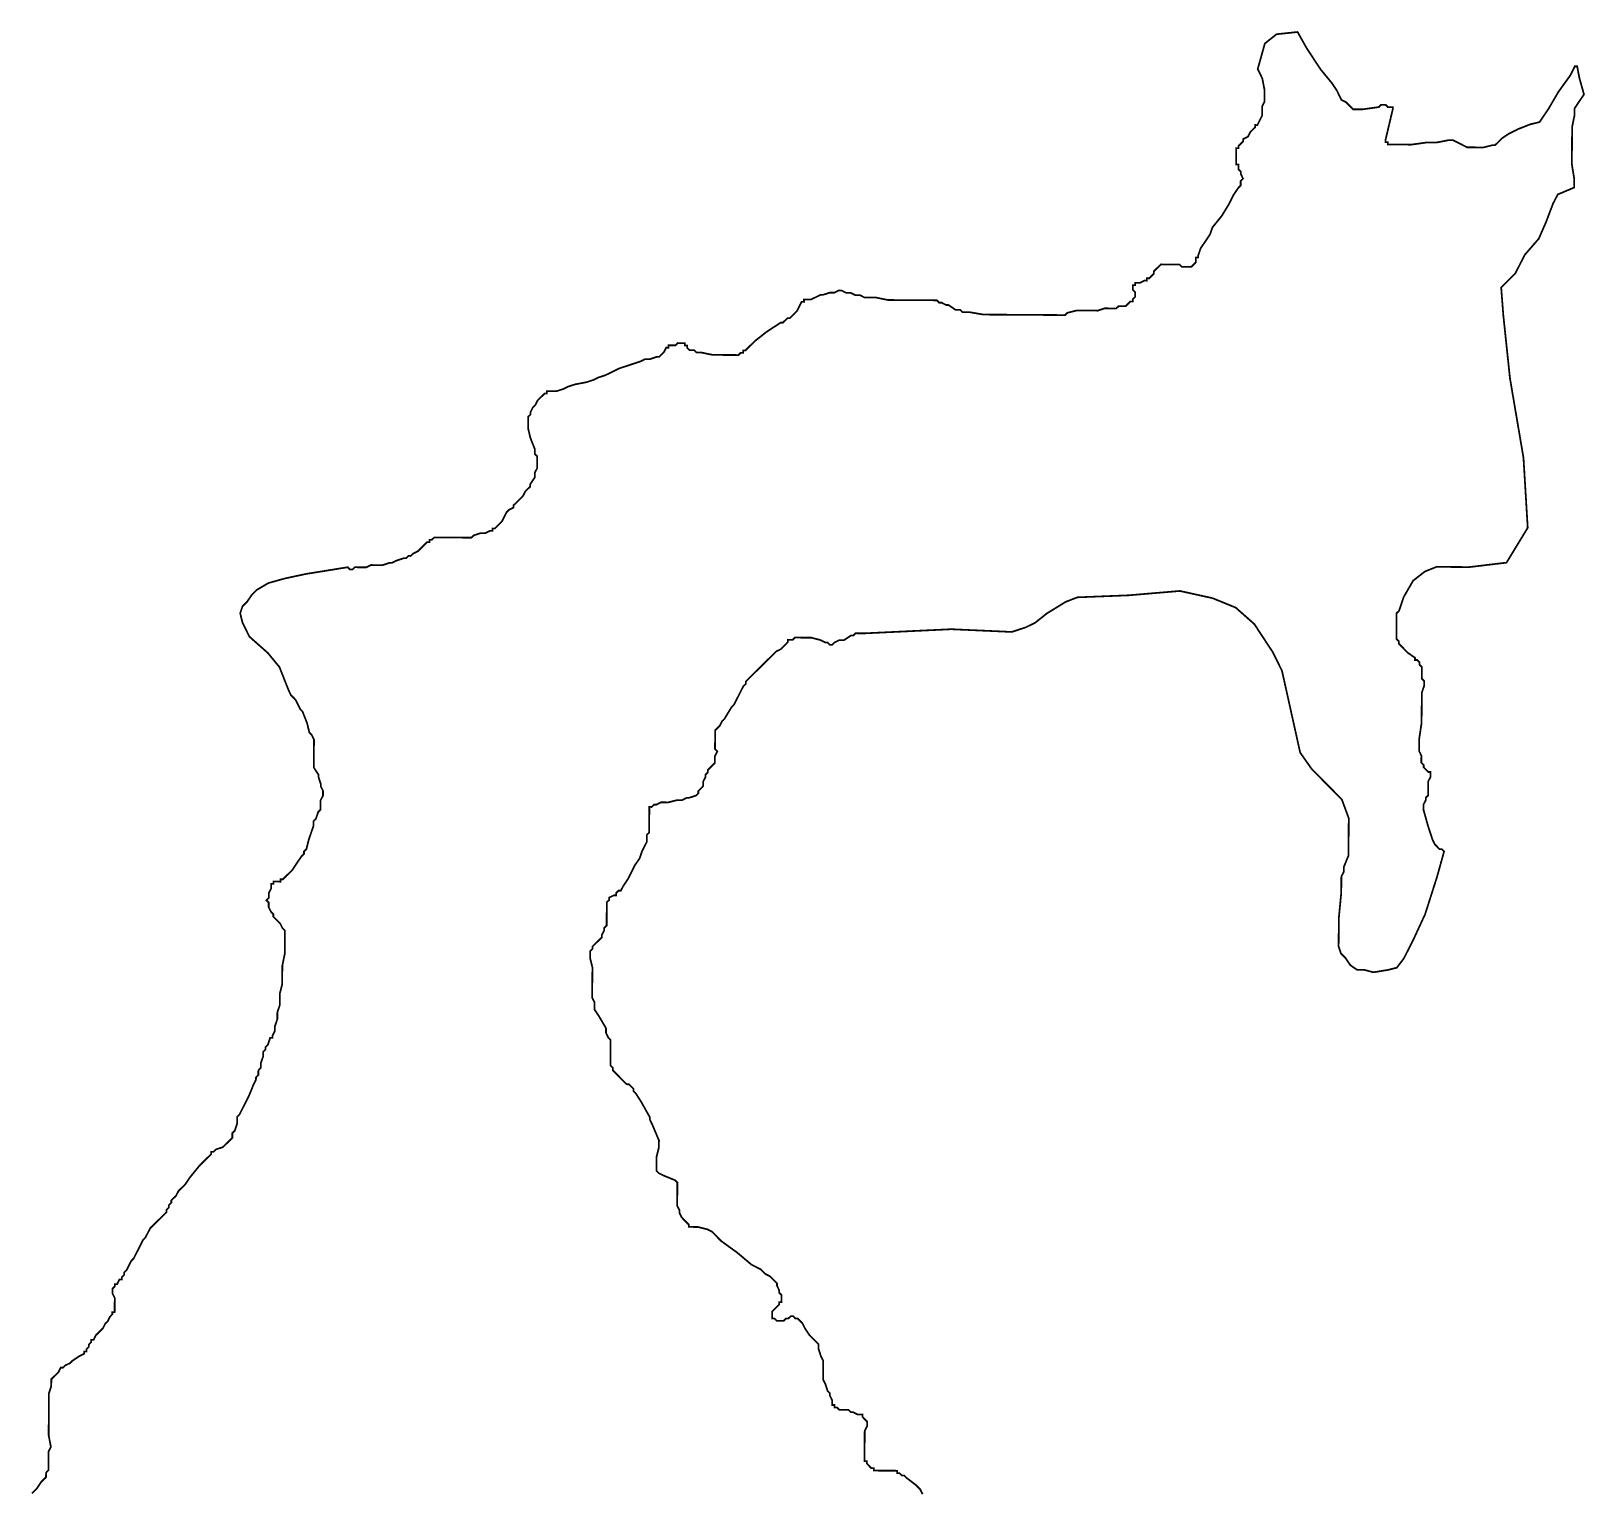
# Model space of a CAD drawing. Header units: metres. Extents: x 290190 to 339802, y 1811045 to 1991312.
# Drawn here: x 321147 to 323829, y 1859620 to 1862140 of the extents above; entities that cross this region are included whole.
import ezdxf

# ---------------------------------------------------------------- set-up
doc = ezdxf.new("R2010")
doc.units = ezdxf.units.M
doc.header["$MEASUREMENT"] = 0
doc.layers.add('HAZARDS LINE', color=1, linetype='Continuous')

msp = doc.modelspace()

# ---------------------------------------------------------------- linework, layer by layer
at = {"layer": 'HAZARDS LINE', "lineweight": 18}
msp.add_lwpolyline([(322686, 1859614.5, 3.02, 3.02, 0), (322682, 1859622.6, 3.02, 3.02, 0), (322674, 1859630.7, 3.02, 3.02, 0), (322658, 1859642.9, 3.02, 3.02, 0), (322654, 1859646.9, 3.02, 3.02, 0), (322650, 1859646.9, 3.02, 3.02, 0), (322646, 1859651, 3.02, 3.02, 0), (322642, 1859651, 3.02, 3.02, 0), (322642, 1859655, 3.02, 3.02, 0), (322638, 1859655.1, 3.02, 3.02, 0), (322629.9, 1859655.1, 3.02, 3.02, 0), (322621.9, 1859655.2, 3.02, 3.02, 0), (322617.8, 1859655.2, 3.02, 3.02, 0), (322613.8, 1859655.2, 3.02, 3.02, 0), (322609.8, 1859655.2, 3.02, 3.02, 0), (322605.8, 1859655.3, 3.02, 3.02, 0), (322601.7, 1859655.3, 3.02, 3.02, 0), (322601.8, 1859659.3, 3.02, 3.02, 0), (322597.7, 1859659.3, 3.02, 3.02, 0), (322593.7, 1859663.4, 3.02, 3.02, 0), (322589.7, 1859667.4, 3.02, 3.02, 0), (322589.8, 1859671.4, 3.02, 3.02, 0), (322585.7, 1859671.5, 3.02, 3.02, 0), (322585.8, 1859675.5, 3.02, 3.02, 0), (322585.8, 1859679.5, 3.02, 3.02, 0), (322585.8, 1859683.5, 3.02, 3.02, 0), (322585.9, 1859695.6, 3.02, 3.02, 0), (322585.9, 1859699.6, 3.02, 3.02, 0), (322586, 1859707.7, 3.02, 3.02, 0), (322586, 1859711.7, 3.02, 3.02, 0), (322586, 1859715.7, 3.02, 3.02, 0), (322586, 1859719.8, 3.02, 3.02, 0), (322586.1, 1859723.8, 3.02, 3.02, 0), (322590.1, 1859731.8, 3.02, 3.02, 0), (322590.2, 1859735.8, 3.02, 3.02, 0), (322590.2, 1859739.9, 3.02, 3.02, 0), (322586.2, 1859743.9, 3.02, 3.02, 0), (322582.2, 1859748, 3.02, 3.02, 0), (322582.2, 1859752, 3.02, 3.02, 0), (322578.2, 1859752, 3.02, 3.02, 0), (322574.2, 1859752, 3.02, 3.02, 0), (322566.1, 1859756.1, 3.02, 3.02, 0), (322562.1, 1859756.1, 3.02, 3.02, 0), (322558.1, 1859760.2, 3.02, 3.02, 0), (322550.1, 1859760.2, 3.02, 3.02, 0), (322546, 1859760.3, 3.02, 3.02, 0), (322542, 1859760.3, 3.02, 3.02, 0), (322538, 1859764.3, 3.02, 3.02, 0), (322534, 1859764.4, 3.02, 3.02, 0), (322534, 1859768.4, 3.02, 3.02, 0), (322530, 1859768.4, 3.02, 3.02, 0), (322530, 1859772.4, 3.02, 3.02, 0), (322530, 1859776.5, 3.02, 3.02, 0), (322526.1, 1859784.5, 3.02, 3.02, 0), (322526.1, 1859788.6, 3.02, 3.02, 0), (322522.1, 1859792.6, 3.02, 3.02, 0), (322518.1, 1859804.7, 3.02, 3.02, 0), (322514.2, 1859812.8, 3.02, 3.02, 0), (322514.2, 1859816.8, 3.02, 3.02, 0), (322514.2, 1859820.8, 3.02, 3.02, 0), (322514.2, 1859824.9, 3.02, 3.02, 0), (322514.3, 1859836.9, 3.02, 3.02, 0), (322514.3, 1859840.9, 3.02, 3.02, 0), (322514.4, 1859845, 3.02, 3.02, 0), (322510.4, 1859853, 3.02, 3.02, 0), (322506.4, 1859865.1, 3.02, 3.02, 0), (322506.5, 1859869.2, 3.02, 3.02, 0), (322506.5, 1859873.2, 3.02, 3.02, 0), (322502.5, 1859877.2, 3.02, 3.02, 0), (322498.5, 1859881.3, 3.02, 3.02, 0), (322490.5, 1859889.4, 3.02, 3.02, 0), (322482.5, 1859901.5, 3.02, 3.02, 0), (322478.5, 1859909.6, 3.02, 3.02, 0), (322474.5, 1859913.6, 3.02, 3.02, 0), (322470.5, 1859917.7, 3.02, 3.02, 0), (322466.5, 1859917.7, 3.02, 3.02, 0), (322462.5, 1859921.8, 3.02, 3.02, 0), (322458.5, 1859921.8, 3.02, 3.02, 0), (322454.4, 1859917.8, 3.02, 3.02, 0), (322450.4, 1859917.8, 3.02, 3.02, 0), (322446.4, 1859913.8, 3.02, 3.02, 0), (322442.3, 1859913.8, 3.02, 3.02, 0), (322438.3, 1859913.9, 3.02, 3.02, 0), (322434.3, 1859913.9, 3.02, 3.02, 0), (322430.3, 1859917.9, 3.02, 3.02, 0), (322426.3, 1859918, 3.02, 3.02, 0), (322426.3, 1859922, 3.02, 3.02, 0), (322426.3, 1859926, 3.02, 3.02, 0), (322426.4, 1859930, 3.02, 3.02, 0), (322430.4, 1859934, 3.02, 3.02, 0), (322438.5, 1859942, 3.02, 3.02, 0), (322438.5, 1859946.1, 3.02, 3.02, 0), (322442.5, 1859946, 3.02, 3.02, 0), (322442.6, 1859950.1, 3.02, 3.02, 0), (322442.6, 1859954.1, 3.02, 3.02, 0), (322442.6, 1859958.1, 3.02, 3.02, 0), (322438.6, 1859962.2, 3.02, 3.02, 0), (322438.6, 1859966.2, 3.02, 3.02, 0), (322434.7, 1859974.3, 3.02, 3.02, 0), (322434.7, 1859978.3, 3.02, 3.02, 0), (322430.7, 1859982.3, 3.02, 3.02, 0), (322426.7, 1859986.4, 3.02, 3.02, 0), (322422.7, 1859990.4, 3.02, 3.02, 0), (322414.7, 1859994.5, 3.02, 3.02, 0), (322406.7, 1860002.6, 3.02, 3.02, 0), (322390.6, 1860010.7, 3.02, 3.02, 0), (322366.6, 1860031, 3.02, 3.02, 0), (322338.6, 1860051.3, 3.02, 3.02, 0), (322322.6, 1860067.5, 3.02, 3.02, 0), (322314.5, 1860071.6, 3.02, 3.02, 0), (322298.5, 1860075.7, 3.02, 3.02, 0), (322294.4, 1860075.7, 3.02, 3.02, 0), (322286.4, 1860075.8, 3.02, 3.02, 0), (322282.4, 1860075.8, 3.02, 3.02, 0), (322282.4, 1860079.8, 3.02, 3.02, 0), (322278.4, 1860083.9, 3.02, 3.02, 0), (322274.4, 1860087.9, 3.02, 3.02, 0), (322270.4, 1860092, 3.02, 3.02, 0), (322266.4, 1860100, 3.02, 3.02, 0), (322266.5, 1860104.1, 3.02, 3.02, 0), (322262.5, 1860112.1, 3.02, 3.02, 0), (322262.6, 1860128.2, 3.02, 3.02, 0), (322262.7, 1860144.3, 3.02, 3.02, 0), (322262.7, 1860152.4, 3.02, 3.02, 0), (322258.7, 1860156.4, 3.02, 3.02, 0), (322238.7, 1860164.6, 3.02, 3.02, 0), (322230.6, 1860168.7, 3.02, 3.02, 0), (322226.6, 1860172.7, 3.02, 3.02, 0), (322226.7, 1860180.8, 3.02, 3.02, 0), (322226.8, 1860196.9, 3.02, 3.02, 0), (322230.9, 1860213, 3.02, 3.02, 0), (322230.9, 1860217, 3.02, 3.02, 0), (322231, 1860225, 3.02, 3.02, 0), (322219.1, 1860253.3, 3.02, 3.02, 0), (322215.1, 1860261.4, 3.02, 3.02, 0), (322215.1, 1860265.4, 3.02, 3.02, 0), (322199.2, 1860293.6, 3.02, 3.02, 0), (322191.2, 1860305.8, 3.02, 3.02, 0), (322187.2, 1860309.8, 3.02, 3.02, 0), (322187.2, 1860313.8, 3.02, 3.02, 0), (322183.3, 1860317.9, 3.02, 3.02, 0), (322179.3, 1860321.9, 3.02, 3.02, 0), (322175.2, 1860322, 3.02, 3.02, 0), (322167.2, 1860330.1, 3.02, 3.02, 0), (322163.2, 1860334.1, 3.02, 3.02, 0), (322159.2, 1860338.2, 3.02, 3.02, 0), (322155.2, 1860342.2, 3.02, 3.02, 0), (322151.2, 1860346.3, 3.02, 3.02, 0), (322151.3, 1860350.3, 3.02, 3.02, 0), (322147.3, 1860354.3, 3.02, 3.02, 0), (322147.3, 1860358.4, 3.02, 3.02, 0), (322147.3, 1860362.4, 3.02, 3.02, 0), (322147.3, 1860366.4, 3.02, 3.02, 0), (322147.4, 1860370.4, 3.02, 3.02, 0), (322147.4, 1860382.5, 3.02, 3.02, 0), (322147.5, 1860386.5, 3.02, 3.02, 0), (322147.5, 1860390.6, 3.02, 3.02, 0), (322147.5, 1860394.6, 3.02, 3.02, 0), (322147.5, 1860398.6, 3.02, 3.02, 0), (322143.5, 1860402.7, 3.02, 3.02, 0), (322139.6, 1860410.7, 3.02, 3.02, 0), (322139.6, 1860418.8, 3.02, 3.02, 0), (322127.7, 1860439, 3.02, 3.02, 0), (322119.7, 1860451.1, 3.02, 3.02, 0), (322119.7, 1860459.1, 3.02, 3.02, 0), (322119.8, 1860463.2, 3.02, 3.02, 0), (322115.8, 1860471.2, 3.02, 3.02, 0), (322115.8, 1860479.3, 3.02, 3.02, 0), (322115.9, 1860483.3, 3.02, 3.02, 0), (322115.9, 1860491.4, 3.02, 3.02, 0), (322115.9, 1860495.4, 3.02, 3.02, 0), (322116, 1860511.5, 3.02, 3.02, 0), (322116.1, 1860519.5, 3.02, 3.02, 0), (322116.1, 1860523.6, 3.02, 3.02, 0), (322112.2, 1860539.7, 3.02, 3.02, 0), (322112.2, 1860543.7, 3.02, 3.02, 0), (322112.2, 1860547.7, 3.02, 3.02, 0), (322112.2, 1860551.8, 3.02, 3.02, 0), (322116.3, 1860555.8, 3.02, 3.02, 0), (322116.3, 1860559.8, 3.02, 3.02, 0), (322120.4, 1860563.8, 3.02, 3.02, 0), (322128.5, 1860571.8, 3.02, 3.02, 0), (322132.5, 1860575.8, 3.02, 3.02, 0), (322132.5, 1860579.8, 3.02, 3.02, 0), (322136.6, 1860587.8, 3.02, 3.02, 0), (322136.6, 1860591.9, 3.02, 3.02, 0), (322140.7, 1860595.9, 3.02, 3.02, 0), (322140.7, 1860599.9, 3.02, 3.02, 0), (322140.8, 1860620, 3.02, 3.02, 0), (322140.9, 1860624, 3.02, 3.02, 0), (322140.9, 1860632.1, 3.02, 3.02, 0), (322140.9, 1860636.1, 3.02, 3.02, 0), (322145, 1860640.1, 3.02, 3.02, 0), (322145, 1860644.1, 3.02, 3.02, 0), (322153.1, 1860648.1, 3.02, 3.02, 0), (322157.1, 1860648.1, 3.02, 3.02, 0), (322157.1, 1860652.1, 3.02, 3.02, 0), (322161.2, 1860656.1, 3.02, 3.02, 0), (322165.2, 1860656.1, 3.02, 3.02, 0), (322169.3, 1860664.1, 3.02, 3.02, 0), (322177.4, 1860676.1, 3.02, 3.02, 0), (322181.5, 1860684.2, 3.02, 3.02, 0), (322185.5, 1860692.2, 3.02, 3.02, 0), (322189.6, 1860700.2, 3.02, 3.02, 0), (322197.7, 1860712.2, 3.02, 3.02, 0), (322201.8, 1860724.3, 3.02, 3.02, 0), (322205.9, 1860732.3, 3.02, 3.02, 0), (322210, 1860740.3, 3.02, 3.02, 0), (322210, 1860744.4, 3.02, 3.02, 0), (322210, 1860752.4, 3.02, 3.02, 0), (322214.1, 1860756.4, 3.02, 3.02, 0), (322214.1, 1860764.5, 3.02, 3.02, 0), (322214.2, 1860772.5, 3.02, 3.02, 0), (322214.3, 1860788.6, 3.02, 3.02, 0), (322214.3, 1860792.6, 3.02, 3.02, 0), (322214.3, 1860796.6, 3.02, 3.02, 0), (322214.4, 1860800.7, 3.02, 3.02, 0), (322218.4, 1860800.6, 3.02, 3.02, 0), (322222.4, 1860804.6, 3.02, 3.02, 0), (322226.5, 1860804.6, 3.02, 3.02, 0), (322234.5, 1860808.6, 3.02, 3.02, 0), (322238.6, 1860808.6, 3.02, 3.02, 0), (322246.6, 1860808.5, 3.02, 3.02, 0), (322262.7, 1860812.5, 3.02, 3.02, 0), (322270.8, 1860812.4, 3.02, 3.02, 0), (322278.8, 1860816.4, 3.02, 3.02, 0), (322282.9, 1860816.4, 3.02, 3.02, 0), (322295, 1860820.3, 3.02, 3.02, 0), (322299, 1860824.3, 3.02, 3.02, 0), (322299, 1860828.3, 3.02, 3.02, 0), (322303.1, 1860832.3, 3.02, 3.02, 0), (322307.1, 1860836.3, 3.02, 3.02, 0), (322307.2, 1860840.4, 3.02, 3.02, 0), (322307.2, 1860844.4, 3.02, 3.02, 0), (322311.3, 1860852.4, 3.02, 3.02, 0), (322311.3, 1860856.4, 3.02, 3.02, 0), (322315.3, 1860860.4, 3.02, 3.02, 0), (322315.4, 1860864.5, 3.02, 3.02, 0), (322323.5, 1860872.5, 3.02, 3.02, 0), (322327.5, 1860876.5, 3.02, 3.02, 0), (322327.5, 1860880.5, 3.02, 3.02, 0), (322327.6, 1860884.5, 3.02, 3.02, 0), (322327.6, 1860888.5, 3.02, 3.02, 0), (322331.7, 1860896.5, 3.02, 3.02, 0), (322327.7, 1860900.6, 3.02, 3.02, 0), (322327.8, 1860916.7, 3.02, 3.02, 0), (322327.8, 1860920.7, 3.02, 3.02, 0), (322327.8, 1860924.7, 3.02, 3.02, 0), (322327.8, 1860928.8, 3.02, 3.02, 0), (322327.8, 1860932.8, 3.02, 3.02, 0), (322331.9, 1860936.8, 3.02, 3.02, 0), (322335.9, 1860940.8, 3.02, 3.02, 0), (322340, 1860948.8, 3.02, 3.02, 0), (322344.1, 1860952.8, 3.02, 3.02, 0), (322356.3, 1860972.9, 3.02, 3.02, 0), (322360.3, 1860976.9, 3.02, 3.02, 0), (322364.4, 1860984.9, 3.02, 3.02, 0), (322368.5, 1860992.9, 3.02, 3.02, 0), (322376.6, 1861009, 3.02, 3.02, 0), (322380.7, 1861013, 3.02, 3.02, 0), (322380.7, 1861017, 3.02, 3.02, 0), (322384.7, 1861021, 3.02, 3.02, 0), (322388.8, 1861025, 3.02, 3.02, 0), (322392.8, 1861029, 3.02, 3.02, 0), (322396.9, 1861033, 3.02, 3.02, 0), (322405, 1861041, 3.02, 3.02, 0), (322417.1, 1861053, 3.02, 3.02, 0), (322421.2, 1861057, 3.02, 3.02, 0), (322433.3, 1861069, 3.02, 3.02, 0), (322441.4, 1861073, 3.02, 3.02, 0), (322449.5, 1861081, 3.02, 3.02, 0), (322453.5, 1861085, 3.02, 3.02, 0), (322453.6, 1861089, 3.02, 3.02, 0), (322457.6, 1861089, 3.02, 3.02, 0), (322461.6, 1861088.9, 3.02, 3.02, 0), (322465.6, 1861092.9, 3.02, 3.02, 0), (322469.7, 1861092.9, 3.02, 3.02, 0), (322473.7, 1861092.9, 3.02, 3.02, 0), (322481.7, 1861092.8, 3.02, 3.02, 0), (322489.8, 1861092.8, 3.02, 3.02, 0), (322493.8, 1861092.8, 3.02, 3.02, 0), (322509.9, 1861088.6, 3.02, 3.02, 0), (322517.9, 1861084.6, 3.02, 3.02, 0), (322521.9, 1861084.6, 3.02, 3.02, 0), (322525.9, 1861080.5, 3.02, 3.02, 0), (322530, 1861080.5, 3.02, 3.02, 0), (322534, 1861084.5, 3.02, 3.02, 0), (322542.1, 1861088.5, 3.02, 3.02, 0), (322546.1, 1861088.4, 3.02, 3.02, 0), (322550.1, 1861088.4, 3.02, 3.02, 0), (322562.2, 1861096.4, 3.02, 3.02, 0), (322566.3, 1861096.4, 3.02, 3.02, 0), (322570.3, 1861100.4, 3.02, 3.02, 0), (322574.3, 1861100.3, 3.02, 3.02, 0), (322582.4, 1861100.3, 3.02, 3.02, 0), (322586.4, 1861100.3, 3.02, 3.02, 0), (322735.4, 1861107.4, 3.02, 3.02, 0), (322839.9, 1861102.7, 3.02, 3.02, 0), (322864.1, 1861110.6, 3.02, 3.02, 0), (322880.3, 1861118.6, 3.02, 3.02, 0), (322900.5, 1861134.6, 3.02, 3.02, 0), (322932.8, 1861154.5, 3.02, 3.02, 0), (322953, 1861162.4, 3.02, 3.02, 0), (323041.5, 1861165.9, 3.02, 3.02, 0), (323130.1, 1861173.4, 3.02, 3.02, 0), (323186.4, 1861161, 3.02, 3.02, 0), (323226.5, 1861144.6, 3.02, 3.02, 0), (323258.5, 1861116.3, 3.02, 3.02, 0), (323290.4, 1861067.8, 3.02, 3.02, 0), (323306.3, 1861035.5, 3.02, 3.02, 0), (323337.7, 1860894.4, 3.02, 3.02, 0), (323357.6, 1860866.1, 3.02, 3.02, 0), (323373.6, 1860849.9, 3.02, 3.02, 0), (323409.6, 1860813.5, 3.02, 3.02, 0), (323421.5, 1860781.2, 3.02, 3.02, 0), (323421.2, 1860732.9, 3.02, 3.02, 0), (323421.1, 1860724.9, 3.02, 3.02, 0), (323421.1, 1860716.8, 3.02, 3.02, 0), (323412.9, 1860696.8, 3.02, 3.02, 0), (323412.9, 1860688.7, 3.02, 3.02, 0), (323408.8, 1860680.7, 3.02, 3.02, 0), (323408.7, 1860672.6, 3.02, 3.02, 0), (323408.6, 1860652.5, 3.02, 3.02, 0), (323404.3, 1860608.3, 3.02, 3.02, 0), (323404.2, 1860584.1, 3.02, 3.02, 0), (323404, 1860560, 3.02, 3.02, 0), (323408, 1860547.9, 3.02, 3.02, 0), (323416, 1860539.8, 3.02, 3.02, 0), (323424, 1860527.7, 3.02, 3.02, 0), (323436, 1860519.5, 3.02, 3.02, 0), (323448.1, 1860519.5, 3.02, 3.02, 0), (323464.1, 1860515.3, 3.02, 3.02, 0), (323488.3, 1860519.2, 3.02, 3.02, 0), (323504.4, 1860523.1, 3.02, 3.02, 0), (323516.6, 1860539.2, 3.02, 3.02, 0), (323532.9, 1860571.3, 3.02, 3.02, 0), (323553.3, 1860615.4, 3.02, 3.02, 0), (323573.8, 1860679.7, 3.02, 3.02, 0), (323586.1, 1860723.9, 3.02, 3.02, 0), (323582.1, 1860727.9, 3.02, 3.02, 0), (323578.1, 1860727.9, 3.02, 3.02, 0), (323574.1, 1860732, 3.02, 3.02, 0), (323570.1, 1860736, 3.02, 3.02, 0), (323566.1, 1860744.1, 3.02, 3.02, 0), (323558.2, 1860768.3, 3.02, 3.02, 0), (323550.3, 1860796.5, 3.02, 3.02, 0), (323550.4, 1860800.6, 3.02, 3.02, 0), (323550.4, 1860804.6, 3.02, 3.02, 0), (323554.5, 1860812.6, 3.02, 3.02, 0), (323554.5, 1860816.6, 3.02, 3.02, 0), (323558.5, 1860820.6, 3.02, 3.02, 0), (323558.6, 1860824.7, 3.02, 3.02, 0), (323558.6, 1860828.7, 3.02, 3.02, 0), (323558.6, 1860832.7, 3.02, 3.02, 0), (323558.7, 1860844.8, 3.02, 3.02, 0), (323562.8, 1860852.8, 3.02, 3.02, 0), (323562.8, 1860856.8, 3.02, 3.02, 0), (323562.8, 1860860.9, 3.02, 3.02, 0), (323558.8, 1860860.9, 3.02, 3.02, 0), (323554.8, 1860864.9, 3.02, 3.02, 0), (323550.8, 1860869, 3.02, 3.02, 0), (323550.8, 1860873, 3.02, 3.02, 0), (323546.8, 1860877.1, 3.02, 3.02, 0), (323546.8, 1860881.1, 3.02, 3.02, 0), (323546.9, 1860889.1, 3.02, 3.02, 0), (323542.9, 1860897.2, 3.02, 3.02, 0), (323543, 1860905.3, 3.02, 3.02, 0), (323543, 1860909.3, 3.02, 3.02, 0), (323543, 1860917.3, 3.02, 3.02, 0), (323547.2, 1860945.5, 3.02, 3.02, 0), (323547.3, 1860957.5, 3.02, 3.02, 0), (323547.3, 1860961.6, 3.02, 3.02, 0), (323547.4, 1860969.6, 3.02, 3.02, 0), (323547.6, 1860997.8, 3.02, 3.02, 0), (323551.7, 1861009.8, 3.02, 3.02, 0), (323551.7, 1861017.9, 3.02, 3.02, 0), (323547.7, 1861021.9, 3.02, 3.02, 0), (323547.7, 1861030, 3.02, 3.02, 0), (323547.8, 1861034, 3.02, 3.02, 0), (323547.8, 1861042.1, 3.02, 3.02, 0), (323543.8, 1861046.1, 3.02, 3.02, 0), (323543.8, 1861050.1, 3.02, 3.02, 0), (323539.8, 1861054.2, 3.02, 3.02, 0), (323535.8, 1861054.2, 3.02, 3.02, 0), (323535.8, 1861058.2, 3.02, 3.02, 0), (323523.8, 1861066.4, 3.02, 3.02, 0), (323519.8, 1861070.4, 3.02, 3.02, 0), (323515.8, 1861074.5, 3.02, 3.02, 0), (323511.8, 1861078.5, 3.02, 3.02, 0), (323507.8, 1861082.6, 3.02, 3.02, 0), (323507.9, 1861086.6, 3.02, 3.02, 0), (323503.9, 1861090.6, 3.02, 3.02, 0), (323503.9, 1861094.7, 3.02, 3.02, 0), (323503.9, 1861098.7, 3.02, 3.02, 0), (323503.9, 1861102.7, 3.02, 3.02, 0), (323504, 1861106.7, 3.02, 3.02, 0), (323504, 1861110.8, 3.02, 3.02, 0), (323504, 1861118.8, 3.02, 3.02, 0), (323504.1, 1861122.8, 3.02, 3.02, 0), (323504.1, 1861126.8, 3.02, 3.02, 0), (323504.1, 1861134.9, 3.02, 3.02, 0), (323508.2, 1861138.9, 3.02, 3.02, 0), (323516.4, 1861163, 3.02, 3.02, 0), (323532.6, 1861191.1, 3.02, 3.02, 0), (323552.9, 1861207, 3.02, 3.02, 0), (323573, 1861215, 3.02, 3.02, 0), (323589.1, 1861214.9, 3.02, 3.02, 0), (323629.4, 1861214.6, 3.02, 3.02, 0), (323693.8, 1861222.3, 3.02, 3.02, 0), (323730.4, 1861282.4, 3.02, 3.02, 0), (323723.1, 1861403.2, 3.02, 3.02, 0), (323699.8, 1861540.2, 3.02, 3.02, 0), (323688.3, 1861648.9, 3.02, 3.02, 0), (323684.6, 1861697.3, 3.02, 3.02, 0), (323708.9, 1861721.3, 3.02, 3.02, 0), (323725.2, 1861753.4, 3.02, 3.02, 0), (323749.5, 1861781.4, 3.02, 3.02, 0), (323761.8, 1861809.5, 3.02, 3.02, 0), (323774, 1861841.6, 3.02, 3.02, 0), (323782.2, 1861857.7, 3.02, 3.02, 0), (323810.4, 1861869.6, 3.02, 3.02, 0), (323810.5, 1861877.6, 3.02, 3.02, 0), (323810.5, 1861885.7, 3.02, 3.02, 0), (323806.6, 1861909.8, 3.02, 3.02, 0), (323806.8, 1861938, 3.02, 3.02, 0), (323807, 1861974.2, 3.02, 3.02, 0), (323811.2, 1861994.3, 3.02, 3.02, 0), (323811.3, 1862006.4, 3.02, 3.02, 0), (323827.5, 1862030.4, 3.02, 3.02, 0), (323819.6, 1862058.7, 3.02, 3.02, 0), (323815.7, 1862078.8, 3.02, 3.02, 0), (323811.7, 1862078.8, 3.02, 3.02, 0), (323803.6, 1862062.8, 3.02, 3.02, 0), (323783.3, 1862034.7, 3.02, 3.02, 0), (323767, 1862006.7, 3.02, 3.02, 0), (323758.9, 1861994.6, 3.02, 3.02, 0), (323750.7, 1861982.6, 3.02, 3.02, 0), (323734.6, 1861978.7, 3.02, 3.02, 0), (323714.5, 1861970.8, 3.02, 3.02, 0), (323698.3, 1861962.8, 3.02, 3.02, 0), (323686.2, 1861954.8, 3.02, 3.02, 0), (323678.1, 1861946.8, 3.02, 3.02, 0), (323674, 1861942.8, 3.02, 3.02, 0), (323670, 1861942.9, 3.02, 3.02, 0), (323653.9, 1861938.9, 3.02, 3.02, 0), (323625.7, 1861939.1, 3.02, 3.02, 0), (323609.7, 1861947.3, 3.02, 3.02, 0), (323601.7, 1861951.3, 3.02, 3.02, 0), (323593.6, 1861951.4, 3.02, 3.02, 0), (323573.5, 1861947.5, 3.02, 3.02, 0), (323557.4, 1861947.6, 3.02, 3.02, 0), (323529.2, 1861943.7, 3.02, 3.02, 0), (323517.1, 1861943.8, 3.02, 3.02, 0), (323505, 1861943.9, 3.02, 3.02, 0), (323501, 1861943.9, 3.02, 3.02, 0), (323497, 1861943.9, 3.02, 3.02, 0), (323488.9, 1861944, 3.02, 3.02, 0), (323489, 1861948, 3.02, 3.02, 0), (323484.9, 1861948, 3.02, 3.02, 0), (323485, 1861952, 3.02, 3.02, 0), (323497.4, 1862004.3, 3.02, 3.02, 0), (323497.4, 1862008.3, 3.02, 3.02, 0), (323489.3, 1862008.4, 3.02, 3.02, 0), (323485.3, 1862012.4, 3.02, 3.02, 0), (323481.3, 1862012.4, 3.02, 3.02, 0), (323477.3, 1862012.5, 3.02, 3.02, 0), (323473.2, 1862008.5, 3.02, 3.02, 0), (323445.1, 1862004.6, 3.02, 3.02, 0), (323433, 1862004.7, 3.02, 3.02, 0), (323429, 1862004.7, 3.02, 3.02, 0), (323417, 1862016.9, 3.02, 3.02, 0), (323408.9, 1862020.9, 3.02, 3.02, 0), (323401, 1862037.1, 3.02, 3.02, 0), (323393, 1862049.2, 3.02, 3.02, 0), (323373, 1862073.5, 3.02, 3.02, 0), (323349.1, 1862109.8, 3.02, 3.02, 0), (323333.2, 1862138.1, 3.02, 3.02, 0), (323297, 1862134.3, 3.02, 3.02, 0), (323276.7, 1862118.3, 3.02, 3.02, 0), (323264.4, 1862074.1, 3.02, 3.02, 0), (323272.3, 1862058, 3.02, 3.02, 0), (323276.2, 1862037.8, 3.02, 3.02, 0), (323276.1, 1862017.7, 3.02, 3.02, 0), (323272, 1862009.7, 3.02, 3.02, 0), (323271.9, 1861993.6, 3.02, 3.02, 0), (323267.9, 1861985.6, 3.02, 3.02, 0), (323263.8, 1861977.5, 3.02, 3.02, 0), (323259.8, 1861977.6, 3.02, 3.02, 0), (323259.8, 1861973.5, 3.02, 3.02, 0), (323251.7, 1861965.5, 3.02, 3.02, 0), (323247.6, 1861957.5, 3.02, 3.02, 0), (323239.5, 1861953.5, 3.02, 3.02, 0), (323239.5, 1861949.5, 3.02, 3.02, 0), (323231.4, 1861941.5, 3.02, 3.02, 0), (323231.4, 1861937.5, 3.02, 3.02, 0), (323227.3, 1861937.5, 3.02, 3.02, 0), (323227.3, 1861929.5, 3.02, 3.02, 0), (323227.3, 1861925.4, 3.02, 3.02, 0), (323227.2, 1861913.4, 3.02, 3.02, 0), (323227.2, 1861909.3, 3.02, 3.02, 0), (323231.2, 1861909.3, 3.02, 3.02, 0), (323231.1, 1861901.3, 3.02, 3.02, 0), (323235.1, 1861897.2, 3.02, 3.02, 0), (323235.1, 1861893.2, 3.02, 3.02, 0), (323239.1, 1861885.1, 3.02, 3.02, 0), (323235, 1861881.1, 3.02, 3.02, 0), (323235, 1861877.1, 3.02, 3.02, 0), (323235, 1861873.1, 3.02, 3.02, 0), (323230.9, 1861869.1, 3.02, 3.02, 0), (323222.8, 1861857, 3.02, 3.02, 0), (323214.7, 1861841, 3.02, 3.02, 0), (323202.5, 1861820.9, 3.02, 3.02, 0), (323186.3, 1861800.9, 3.02, 3.02, 0), (323182.2, 1861788.9, 3.02, 3.02, 0), (323174, 1861776.8, 3.02, 3.02, 0), (323165.9, 1861764.8, 3.02, 3.02, 0), (323161.8, 1861752.8, 3.02, 3.02, 0), (323161.8, 1861748.8, 3.02, 3.02, 0), (323157.8, 1861748.8, 3.02, 3.02, 0), (323157.7, 1861740.7, 3.02, 3.02, 0), (323153.7, 1861736.7, 3.02, 3.02, 0), (323149.6, 1861732.7, 3.02, 3.02, 0), (323145.6, 1861732.8, 3.02, 3.02, 0), (323141.6, 1861732.8, 3.02, 3.02, 0), (323137.6, 1861732.8, 3.02, 3.02, 0), (323133.5, 1861732.8, 3.02, 3.02, 0), (323129.5, 1861736.9, 3.02, 3.02, 0), (323125.5, 1861736.9, 3.02, 3.02, 0), (323121.5, 1861736.9, 3.02, 3.02, 0), (323117.5, 1861736.9, 3.02, 3.02, 0), (323113.4, 1861737, 3.02, 3.02, 0), (323109.4, 1861737, 3.02, 3.02, 0), (323105.4, 1861737, 3.02, 3.02, 0), (323101.4, 1861737, 3.02, 3.02, 0), (323097.3, 1861737.1, 3.02, 3.02, 0), (323093.3, 1861733.1, 3.02, 3.02, 0), (323085.2, 1861725.1, 3.02, 3.02, 0), (323085.2, 1861721, 3.02, 3.02, 0), (323077.1, 1861713, 3.02, 3.02, 0), (323073.1, 1861713.1, 3.02, 3.02, 0), (323073, 1861709, 3.02, 3.02, 0), (323069, 1861709.1, 3.02, 3.02, 0), (323060.9, 1861705.1, 3.02, 3.02, 0), (323056.9, 1861705.1, 3.02, 3.02, 0), (323052.9, 1861705.1, 3.02, 3.02, 0), (323052.9, 1861701.1, 3.02, 3.02, 0), (323048.8, 1861701.1, 3.02, 3.02, 0), (323048.8, 1861697.1, 3.02, 3.02, 0), (323048.8, 1861693.1, 3.02, 3.02, 0), (323052.8, 1861689, 3.02, 3.02, 0), (323052.8, 1861685, 3.02, 3.02, 0), (323052.7, 1861681, 3.02, 3.02, 0), (323048.7, 1861677, 3.02, 3.02, 0), (323048.7, 1861673, 3.02, 3.02, 0), (323044.6, 1861673, 3.02, 3.02, 0), (323040.6, 1861669, 3.02, 3.02, 0), (323036.5, 1861665, 3.02, 3.02, 0), (323032.5, 1861665, 3.02, 3.02, 0), (323024.5, 1861665.1, 3.02, 3.02, 0), (323020.4, 1861661.1, 3.02, 3.02, 0), (323008.3, 1861661.1, 3.02, 3.02, 0), (323000.3, 1861661.2, 3.02, 3.02, 0), (322988.2, 1861657.2, 3.02, 3.02, 0), (322984.2, 1861657.3, 3.02, 3.02, 0), (322968.1, 1861657.4, 3.02, 3.02, 0), (322960, 1861657.4, 3.02, 3.02, 0), (322956, 1861657.4, 3.02, 3.02, 0), (322952, 1861657.5, 3.02, 3.02, 0), (322935.9, 1861653.5, 3.02, 3.02, 0), (322931.8, 1861649.5, 3.02, 3.02, 0), (322927.8, 1861649.6, 3.02, 3.02, 0), (322919.7, 1861649.6, 3.02, 3.02, 0), (322911.7, 1861649.7, 3.02, 3.02, 0), (322883.5, 1861649.8, 3.02, 3.02, 0), (322847.3, 1861650.1, 3.02, 3.02, 0), (322839.3, 1861650.1, 3.02, 3.02, 0), (322831.2, 1861650.2, 3.02, 3.02, 0), (322819.1, 1861650.2, 3.02, 3.02, 0), (322807.1, 1861650.3, 3.02, 3.02, 0), (322791, 1861650.4, 3.02, 3.02, 0), (322766.9, 1861654.6, 3.02, 3.02, 0), (322754.8, 1861654.6, 3.02, 3.02, 0), (322750.8, 1861658.7, 3.02, 3.02, 0), (322746.8, 1861658.7, 3.02, 3.02, 0), (322742.7, 1861658.7, 3.02, 3.02, 0), (322730.7, 1861666.9, 3.02, 3.02, 0), (322726.7, 1861666.9, 3.02, 3.02, 0), (322718.7, 1861671, 3.02, 3.02, 0), (322714.6, 1861671, 3.02, 3.02, 0), (322710.6, 1861675, 3.02, 3.02, 0), (322702.6, 1861675.1, 3.02, 3.02, 0), (322698.6, 1861675.1, 3.02, 3.02, 0), (322690.5, 1861675.2, 3.02, 3.02, 0), (322682.5, 1861675.2, 3.02, 3.02, 0), (322666.4, 1861675.3, 3.02, 3.02, 0), (322662.4, 1861675.3, 3.02, 3.02, 0), (322638.2, 1861675.5, 3.02, 3.02, 0), (322626.1, 1861675.6, 3.02, 3.02, 0), (322606.1, 1861679.7, 3.02, 3.02, 0), (322602, 1861679.7, 3.02, 3.02, 0), (322594, 1861679.8, 3.02, 3.02, 0), (322585.9, 1861679.8, 3.02, 3.02, 0), (322577.9, 1861683.9, 3.02, 3.02, 0), (322569.9, 1861683.9, 3.02, 3.02, 0), (322561.8, 1861688, 3.02, 3.02, 0), (322553.8, 1861688.1, 3.02, 3.02, 0), (322545.8, 1861692.1, 3.02, 3.02, 0), (322541.7, 1861692.2, 3.02, 3.02, 0), (322533.7, 1861688.2, 3.02, 3.02, 0), (322529.6, 1861688.2, 3.02, 3.02, 0), (322525.6, 1861688.2, 3.02, 3.02, 0), (322513.5, 1861684.3, 3.02, 3.02, 0), (322509.5, 1861684.3, 3.02, 3.02, 0), (322493.4, 1861676.4, 3.02, 3.02, 0), (322489.3, 1861676.4, 3.02, 3.02, 0), (322485.3, 1861676.4, 3.02, 3.02, 0), (322481.3, 1861676.4, 3.02, 3.02, 0), (322481.3, 1861672.4, 3.02, 3.02, 0), (322477.2, 1861672.4, 3.02, 3.02, 0), (322473.2, 1861664.4, 3.02, 3.02, 0), (322469.1, 1861656.4, 3.02, 3.02, 0), (322465, 1861652.4, 3.02, 3.02, 0), (322461, 1861648.4, 3.02, 3.02, 0), (322456.9, 1861644.4, 3.02, 3.02, 0), (322452.9, 1861644.4, 3.02, 3.02, 0), (322444.8, 1861636.4, 3.02, 3.02, 0), (322440.8, 1861636.4, 3.02, 3.02, 0), (322416.6, 1861620.5, 3.02, 3.02, 0), (322396.3, 1861604.5, 3.02, 3.02, 0), (322392.3, 1861600.5, 3.02, 3.02, 0), (322380.1, 1861588.5, 3.02, 3.02, 0), (322376.1, 1861588.5, 3.02, 3.02, 0), (322376.1, 1861584.5, 3.02, 3.02, 0), (322372.1, 1861584.5, 3.02, 3.02, 0), (322368, 1861580.5, 3.02, 3.02, 0), (322364, 1861580.6, 3.02, 3.02, 0), (322360, 1861580.6, 3.02, 3.02, 0), (322351.9, 1861580.6, 3.02, 3.02, 0), (322343.9, 1861580.7, 3.02, 3.02, 0), (322331.8, 1861580.8, 3.02, 3.02, 0), (322323.8, 1861580.8, 3.02, 3.02, 0), (322303.7, 1861585, 3.02, 3.02, 0), (322295.6, 1861585, 3.02, 3.02, 0), (322291.6, 1861589.1, 3.02, 3.02, 0), (322287.6, 1861589.1, 3.02, 3.02, 0), (322283.6, 1861589.1, 3.02, 3.02, 0), (322279.6, 1861593.1, 3.02, 3.02, 0), (322279.6, 1861597.2, 3.02, 3.02, 0), (322275.6, 1861597.2, 3.02, 3.02, 0), (322275.6, 1861601.2, 3.02, 3.02, 0), (322271.6, 1861601.2, 3.02, 3.02, 0), (322263.5, 1861601.3, 3.02, 3.02, 0), (322259.5, 1861597.3, 3.02, 3.02, 0), (322255.5, 1861597.3, 3.02, 3.02, 0), (322251.4, 1861597.3, 3.02, 3.02, 0), (322247.4, 1861597.4, 3.02, 3.02, 0), (322247.4, 1861593.3, 3.02, 3.02, 0), (322243.4, 1861593.4, 3.02, 3.02, 0), (322239.3, 1861585.3, 3.02, 3.02, 0), (322235.2, 1861581.3, 3.02, 3.02, 0), (322231.2, 1861577.3, 3.02, 3.02, 0), (322227.2, 1861577.4, 3.02, 3.02, 0), (322215.1, 1861573.4, 3.02, 3.02, 0), (322207, 1861573.5, 3.02, 3.02, 0), (322198.9, 1861569.5, 3.02, 3.02, 0), (322186.8, 1861565.5, 3.02, 3.02, 0), (322162.7, 1861557.6, 3.02, 3.02, 0), (322138.4, 1861545.7, 3.02, 3.02, 0), (322126.3, 1861541.8, 3.02, 3.02, 0), (322118.3, 1861537.8, 3.02, 3.02, 0), (322106.2, 1861533.8, 3.02, 3.02, 0), (322086, 1861529.9, 3.02, 3.02, 0), (322073.9, 1861526, 3.02, 3.02, 0), (322065.9, 1861522, 3.02, 3.02, 0), (322053.8, 1861518.1, 3.02, 3.02, 0), (322045.7, 1861518.1, 3.02, 3.02, 0), (322041.7, 1861518.1, 3.02, 3.02, 0), (322037.7, 1861518.2, 3.02, 3.02, 0), (322037.6, 1861514.1, 3.02, 3.02, 0), (322033.6, 1861514.2, 3.02, 3.02, 0), (322029.6, 1861510.2, 3.02, 3.02, 0), (322025.5, 1861506.2, 3.02, 3.02, 0), (322021.5, 1861502.2, 3.02, 3.02, 0), (322017.4, 1861494.1, 3.02, 3.02, 0), (322013.3, 1861490.1, 3.02, 3.02, 0), (322009.3, 1861482.1, 3.02, 3.02, 0), (322009.3, 1861478.1, 3.02, 3.02, 0), (322005.2, 1861474.1, 3.02, 3.02, 0), (322005.2, 1861470.1, 3.02, 3.02, 0), (322005.2, 1861466, 3.02, 3.02, 0), (322005.1, 1861462, 3.02, 3.02, 0), (322005.1, 1861458, 3.02, 3.02, 0), (322005.1, 1861454, 3.02, 3.02, 0), (322009, 1861437.8, 3.02, 3.02, 0), (322016.9, 1861417.7, 3.02, 3.02, 0), (322016.9, 1861413.6, 3.02, 3.02, 0), (322016.9, 1861409.6, 3.02, 3.02, 0), (322020.9, 1861405.6, 3.02, 3.02, 0), (322020.9, 1861401.5, 3.02, 3.02, 0), (322020.8, 1861397.5, 3.02, 3.02, 0), (322020.8, 1861385.4, 3.02, 3.02, 0), (322016.7, 1861377.4, 3.02, 3.02, 0), (322016.7, 1861373.4, 3.02, 3.02, 0), (322016.6, 1861369.4, 3.02, 3.02, 0), (322008.5, 1861357.3, 3.02, 3.02, 0), (322008.5, 1861353.3, 3.02, 3.02, 0), (322004.4, 1861349.3, 3.02, 3.02, 0), (322000.4, 1861345.3, 3.02, 3.02, 0), (321996.3, 1861337.3, 3.02, 3.02, 0), (321984.2, 1861325.3, 3.02, 3.02, 0), (321980.1, 1861321.3, 3.02, 3.02, 0), (321980.1, 1861317.3, 3.02, 3.02, 0), (321972, 1861313.3, 3.02, 3.02, 0), (321968, 1861309.3, 3.02, 3.02, 0), (321963.9, 1861301.3, 3.02, 3.02, 0), (321959.8, 1861293.2, 3.02, 3.02, 0), (321955.8, 1861289.2, 3.02, 3.02, 0), (321951.7, 1861285.2, 3.02, 3.02, 0), (321947.7, 1861281.2, 3.02, 3.02, 0), (321943.7, 1861281.3, 3.02, 3.02, 0), (321943.6, 1861277.2, 3.02, 3.02, 0), (321939.6, 1861277.3, 3.02, 3.02, 0), (321931.5, 1861273.3, 3.02, 3.02, 0), (321923.5, 1861273.3, 3.02, 3.02, 0), (321911.4, 1861269.4, 3.02, 3.02, 0), (321907.3, 1861265.4, 3.02, 3.02, 0), (321903.3, 1861265.4, 3.02, 3.02, 0), (321899.3, 1861265.4, 3.02, 3.02, 0), (321875.2, 1861265.6, 3.02, 3.02, 0), (321871.1, 1861265.6, 3.02, 3.02, 0), (321863.1, 1861265.7, 3.02, 3.02, 0), (321851, 1861265.7, 3.02, 3.02, 0), (321847, 1861265.8, 3.02, 3.02, 0), (321843, 1861265.8, 3.02, 3.02, 0), (321838.9, 1861261.8, 3.02, 3.02, 0), (321834.9, 1861261.8, 3.02, 3.02, 0), (321834.9, 1861257.8, 3.02, 3.02, 0), (321830.8, 1861257.8, 3.02, 3.02, 0), (321826.8, 1861253.8, 3.02, 3.02, 0), (321818.7, 1861245.8, 3.02, 3.02, 0), (321814.7, 1861241.8, 3.02, 3.02, 0), (321806.6, 1861237.8, 3.02, 3.02, 0), (321802.5, 1861233.8, 3.02, 3.02, 0), (321798.5, 1861233.9, 3.02, 3.02, 0), (321794.5, 1861229.9, 3.02, 3.02, 0), (321790.4, 1861229.9, 3.02, 3.02, 0), (321778.3, 1861225.9, 3.02, 3.02, 0), (321770.3, 1861222, 3.02, 3.02, 0), (321766.2, 1861222, 3.02, 3.02, 0), (321754.1, 1861218, 3.02, 3.02, 0), (321750.1, 1861218.1, 3.02, 3.02, 0), (321746.1, 1861218.1, 3.02, 3.02, 0), (321738, 1861218.1, 3.02, 3.02, 0), (321734, 1861218.2, 3.02, 3.02, 0), (321726, 1861214.2, 3.02, 3.02, 0), (321717.9, 1861214.2, 3.02, 3.02, 0), (321705.8, 1861214.3, 3.02, 3.02, 0), (321701.8, 1861210.3, 3.02, 3.02, 0), (321697.8, 1861210.3, 3.02, 3.02, 0), (321693.8, 1861214.4, 3.02, 3.02, 0), (321621.3, 1861202.7, 3.02, 3.02, 0), (321585, 1861194.9, 3.02, 3.02, 0), (321556.8, 1861187, 3.02, 3.02, 0), (321536.6, 1861175.1, 3.02, 3.02, 0), (321528.5, 1861167.1, 3.02, 3.02, 0), (321520.4, 1861155.1, 3.02, 3.02, 0), (321512.3, 1861147.1, 3.02, 3.02, 0), (321508.2, 1861135, 3.02, 3.02, 0), (321512.1, 1861118.9, 3.02, 3.02, 0), (321524, 1861094.7, 3.02, 3.02, 0), (321556, 1861066.3, 3.02, 3.02, 0), (321576, 1861042, 3.02, 3.02, 0), (321591.9, 1861001.7, 3.02, 3.02, 0), (321595.8, 1860993.6, 3.02, 3.02, 0), (321599.8, 1860989.6, 3.02, 3.02, 0), (321603.8, 1860985.5, 3.02, 3.02, 0), (321607.8, 1860977.4, 3.02, 3.02, 0), (321611.8, 1860969.4, 3.02, 3.02, 0), (321615.8, 1860965.3, 3.02, 3.02, 0), (321623.7, 1860945.1, 3.02, 3.02, 0), (321627.6, 1860929, 3.02, 3.02, 0), (321631.6, 1860925, 3.02, 3.02, 0), (321635.6, 1860916.9, 3.02, 3.02, 0), (321635.6, 1860912.9, 3.02, 3.02, 0), (321635.5, 1860904.8, 3.02, 3.02, 0), (321635.5, 1860896.8, 3.02, 3.02, 0), (321635.5, 1860892.8, 3.02, 3.02, 0), (321635.4, 1860884.7, 3.02, 3.02, 0), (321635.4, 1860876.7, 3.02, 3.02, 0), (321635.3, 1860872.6, 3.02, 3.02, 0), (321635.3, 1860868.6, 3.02, 3.02, 0), (321643.3, 1860856.5, 3.02, 3.02, 0), (321643.3, 1860852.5, 3.02, 3.02, 0), (321647.2, 1860840.4, 3.02, 3.02, 0), (321647.2, 1860836.3, 3.02, 3.02, 0), (321651.2, 1860828.3, 3.02, 3.02, 0), (321651.1, 1860824.2, 3.02, 3.02, 0), (321651.1, 1860820.2, 3.02, 3.02, 0), (321647, 1860812.2, 3.02, 3.02, 0), (321647, 1860804.1, 3.02, 3.02, 0), (321647, 1860800.1, 3.02, 3.02, 0), (321646.9, 1860796.1, 3.02, 3.02, 0), (321642.9, 1860792.1, 3.02, 3.02, 0), (321638.8, 1860780, 3.02, 3.02, 0), (321634.7, 1860776, 3.02, 3.02, 0), (321634.7, 1860768, 3.02, 3.02, 0), (321626.5, 1860743.9, 3.02, 3.02, 0), (321622.4, 1860727.8, 3.02, 3.02, 0), (321618.3, 1860723.8, 3.02, 3.02, 0), (321618.3, 1860719.8, 3.02, 3.02, 0), (321614.3, 1860715.8, 3.02, 3.02, 0), (321606.1, 1860703.8, 3.02, 3.02, 0), (321598, 1860691.7, 3.02, 3.02, 0), (321589.9, 1860683.7, 3.02, 3.02, 0), (321585.9, 1860679.7, 3.02, 3.02, 0), (321581.8, 1860675.7, 3.02, 3.02, 0), (321577.8, 1860675.8, 3.02, 3.02, 0), (321577.8, 1860671.7, 3.02, 3.02, 0), (321573.7, 1860671.8, 3.02, 3.02, 0), (321569.7, 1860671.8, 3.02, 3.02, 0), (321565.7, 1860671.8, 3.02, 3.02, 0), (321565.7, 1860667.8, 3.02, 3.02, 0), (321561.7, 1860667.8, 3.02, 3.02, 0), (321561.6, 1860663.8, 3.02, 3.02, 0), (321561.6, 1860659.8, 3.02, 3.02, 0), (321557.5, 1860651.7, 3.02, 3.02, 0), (321557.5, 1860647.7, 3.02, 3.02, 0), (321557.5, 1860643.7, 3.02, 3.02, 0), (321553.4, 1860639.7, 3.02, 3.02, 0), (321557.4, 1860635.6, 3.02, 3.02, 0), (321557.4, 1860631.6, 3.02, 3.02, 0), (321557.4, 1860627.6, 3.02, 3.02, 0), (321561.4, 1860619.5, 3.02, 3.02, 0), (321565.4, 1860615.5, 3.02, 3.02, 0), (321565.3, 1860611.4, 3.02, 3.02, 0), (321569.3, 1860607.4, 3.02, 3.02, 0), (321577.3, 1860599.3, 3.02, 3.02, 0), (321581.3, 1860591.2, 3.02, 3.02, 0), (321585.3, 1860587.2, 3.02, 3.02, 0), (321585.3, 1860583.2, 3.02, 3.02, 0), (321585.3, 1860579.1, 3.02, 3.02, 0), (321585.2, 1860571.1, 3.02, 3.02, 0), (321585.2, 1860567.1, 3.02, 3.02, 0), (321585.1, 1860559, 3.02, 3.02, 0), (321585.1, 1860551, 3.02, 3.02, 0), (321585.1, 1860546.9, 3.02, 3.02, 0), (321580.9, 1860526.8, 3.02, 3.02, 0), (321580.9, 1860522.8, 3.02, 3.02, 0), (321580.8, 1860506.7, 3.02, 3.02, 0), (321580.8, 1860502.7, 3.02, 3.02, 0), (321580.7, 1860494.6, 3.02, 3.02, 0), (321576.6, 1860478.6, 3.02, 3.02, 0), (321576.5, 1860466.5, 3.02, 3.02, 0), (321576.5, 1860458.4, 3.02, 3.02, 0), (321572.4, 1860446.4, 3.02, 3.02, 0), (321572.3, 1860442.4, 3.02, 3.02, 0), (321572.3, 1860434.3, 3.02, 3.02, 0), (321568.2, 1860422.3, 3.02, 3.02, 0), (321568.1, 1860414.2, 3.02, 3.02, 0), (321564.1, 1860406.2, 3.02, 3.02, 0), (321564.1, 1860402.2, 3.02, 3.02, 0), (321560, 1860402.2, 3.02, 3.02, 0), (321555.9, 1860390.1, 3.02, 3.02, 0), (321551.9, 1860386.1, 3.02, 3.02, 0), (321551.9, 1860382.1, 3.02, 3.02, 0), (321547.8, 1860378.1, 3.02, 3.02, 0), (321547.8, 1860374.1, 3.02, 3.02, 0), (321547.8, 1860370.1, 3.02, 3.02, 0), (321543.7, 1860358, 3.02, 3.02, 0), (321543.6, 1860350, 3.02, 3.02, 0), (321539.6, 1860346, 3.02, 3.02, 0), (321539.5, 1860337.9, 3.02, 3.02, 0), (321535.5, 1860333.9, 3.02, 3.02, 0), (321535.4, 1860329.9, 3.02, 3.02, 0), (321531.4, 1860321.9, 3.02, 3.02, 0), (321523.2, 1860301.8, 3.02, 3.02, 0), (321519.1, 1860293.8, 3.02, 3.02, 0), (321506.9, 1860269.7, 3.02, 3.02, 0), (321502.9, 1860265.7, 3.02, 3.02, 0), (321502.8, 1860257.7, 3.02, 3.02, 0), (321502.8, 1860253.6, 3.02, 3.02, 0), (321498.7, 1860241.6, 3.02, 3.02, 0), (321494.6, 1860237.6, 3.02, 3.02, 0), (321494.6, 1860229.5, 3.02, 3.02, 0), (321490.5, 1860225.5, 3.02, 3.02, 0), (321486.5, 1860221.5, 3.02, 3.02, 0), (321482.4, 1860217.5, 3.02, 3.02, 0), (321478.4, 1860213.5, 3.02, 3.02, 0), (321466.3, 1860209.6, 3.02, 3.02, 0), (321462.2, 1860205.6, 3.02, 3.02, 0), (321458.2, 1860205.6, 3.02, 3.02, 0), (321458.2, 1860201.6, 3.02, 3.02, 0), (321454.2, 1860197.6, 3.02, 3.02, 0), (321450.1, 1860193.6, 3.02, 3.02, 0), (321438, 1860181.6, 3.02, 3.02, 0), (321421.7, 1860161.6, 3.02, 3.02, 0), (321413.6, 1860149.5, 3.02, 3.02, 0), (321401.5, 1860137.5, 3.02, 3.02, 0), (321397.4, 1860129.5, 3.02, 3.02, 0), (321393.3, 1860125.5, 3.02, 3.02, 0), (321389.3, 1860121.5, 3.02, 3.02, 0), (321389.3, 1860117.5, 3.02, 3.02, 0), (321385.2, 1860113.5, 3.02, 3.02, 0), (321385.2, 1860109.5, 3.02, 3.02, 0), (321381.2, 1860105.5, 3.02, 3.02, 0), (321381.1, 1860101.4, 3.02, 3.02, 0), (321377.1, 1860097.4, 3.02, 3.02, 0), (321369, 1860089.4, 3.02, 3.02, 0), (321364.9, 1860085.4, 3.02, 3.02, 0), (321356.8, 1860077.4, 3.02, 3.02, 0), (321352.8, 1860073.4, 3.02, 3.02, 0), (321348.7, 1860065.4, 3.02, 3.02, 0), (321344.6, 1860057.4, 3.02, 3.02, 0), (321340.6, 1860053.4, 3.02, 3.02, 0), (321336.5, 1860045.4, 3.02, 3.02, 0), (321324.3, 1860021.3, 3.02, 3.02, 0), (321320.3, 1860017.3, 3.02, 3.02, 0), (321312.1, 1860001.2, 3.02, 3.02, 0), (321308.1, 1859997.2, 3.02, 3.02, 0), (321308, 1859993.2, 3.02, 3.02, 0), (321304, 1859989.2, 3.02, 3.02, 0), (321304, 1859985.2, 3.02, 3.02, 0), (321299.9, 1859985.2, 3.02, 3.02, 0), (321295.9, 1859977.2, 3.02, 3.02, 0), (321291.8, 1859977.2, 3.02, 3.02, 0), (321291.8, 1859973.2, 3.02, 3.02, 0), (321287.8, 1859969.2, 3.02, 3.02, 0), (321287.7, 1859965.2, 3.02, 3.02, 0), (321287.7, 1859961.1, 3.02, 3.02, 0), (321291.7, 1859953.1, 3.02, 3.02, 0), (321291.6, 1859945, 3.02, 3.02, 0), (321291.6, 1859941, 3.02, 3.02, 0), (321291.6, 1859937, 3.02, 3.02, 0), (321291.6, 1859932.9, 3.02, 3.02, 0), (321291.5, 1859928.9, 3.02, 3.02, 0), (321287.5, 1859928.9, 3.02, 3.02, 0), (321287.5, 1859924.9, 3.02, 3.02, 0), (321283.4, 1859920.9, 3.02, 3.02, 0), (321279.4, 1859912.9, 3.02, 3.02, 0), (321275.3, 1859908.9, 3.02, 3.02, 0), (321271.3, 1859900.9, 3.02, 3.02, 0), (321267.2, 1859896.9, 3.02, 3.02, 0), (321263.2, 1859892.9, 3.02, 3.02, 0), (321259.1, 1859888.9, 3.02, 3.02, 0), (321255, 1859880.8, 3.02, 3.02, 0), (321251, 1859880.9, 3.02, 3.02, 0), (321251, 1859876.8, 3.02, 3.02, 0), (321246.9, 1859872.8, 3.02, 3.02, 0), (321246.9, 1859868.8, 3.02, 3.02, 0), (321242.9, 1859864.8, 3.02, 3.02, 0), (321242.8, 1859860.8, 3.02, 3.02, 0), (321238.8, 1859860.8, 3.02, 3.02, 0), (321238.8, 1859856.8, 3.02, 3.02, 0), (321230.7, 1859852.8, 3.02, 3.02, 0), (321218.6, 1859844.8, 3.02, 3.02, 0), (321214.6, 1859840.8, 3.02, 3.02, 0), (321206.5, 1859836.9, 3.02, 3.02, 0), (321202.4, 1859832.9, 3.02, 3.02, 0), (321198.4, 1859832.9, 3.02, 3.02, 0), (321194.3, 1859824.9, 3.02, 3.02, 0), (321186.2, 1859816.9, 3.02, 3.02, 0), (321182.2, 1859812.9, 3.02, 3.02, 0), (321182.2, 1859808.8, 3.02, 3.02, 0), (321182.1, 1859800.8, 3.02, 3.02, 0), (321178, 1859788.7, 3.02, 3.02, 0), (321177.9, 1859776.7, 3.02, 3.02, 0), (321177.9, 1859764.6, 3.02, 3.02, 0), (321177.8, 1859748.5, 3.02, 3.02, 0), (321177.6, 1859716.3, 3.02, 3.02, 0), (321181.5, 1859696.1, 3.02, 3.02, 0), (321177.4, 1859688.1, 3.02, 3.02, 0), (321177.4, 1859680.1, 3.02, 3.02, 0), (321177.3, 1859676.1, 3.02, 3.02, 0), (321177.3, 1859668, 3.02, 3.02, 0), (321177.2, 1859655.9, 3.02, 3.02, 0), (321173.2, 1859651.9, 3.02, 3.02, 0), (321173.1, 1859647.9, 3.02, 3.02, 0), (321173.1, 1859643.9, 3.02, 3.02, 0), (321169.1, 1859639.9, 3.02, 3.02, 0), (321165, 1859635.9, 3.02, 3.02, 0), (321156.9, 1859623.9, 3.02, 3.02, 0), (321148.8, 1859615.9, 3.02, 3.02, 0)], format="xyseb", dxfattribs=at)

doc.saveas('drawing.dxf')
